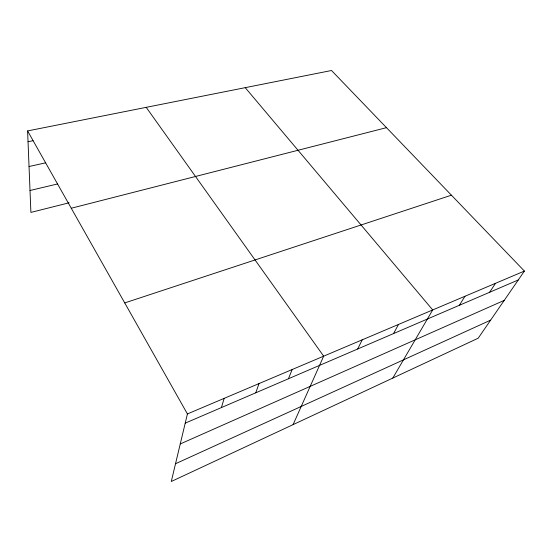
<?xml version="1.0" encoding="UTF-8"?>
<svg xmlns="http://www.w3.org/2000/svg" width="552" height="552" viewBox="0 0 552 552"><rect width="100%" height="100%" fill="white"/><g stroke="black" fill="none" stroke-linecap="round" stroke-linejoin="round"><path stroke-width="0.83" d="M27.6 130.921L187.418 413.938L171.286 481.496L478.204 338.197L524.4 271.067L331.517 70.504L27.6 130.921L30.898 212.41L69.117 202.791M221.407 407.583L224.167 398.358M255.769 392.81L259.033 383.571M288.441 378.762L292.16 369.529M293.084 424.626L323.672 356.171L146.204 107.343M357.655 349.009L362.236 339.818M393.535 333.587L398.516 324.438M392.782 378.079L432.706 309.941L245.233 87.658M459.347 305.297L464.984 296.258M489.603 292.291L495.503 283.314M175.522 463.735L490.631 320.139M180.249 443.953L504.231 300.378M185.224 423.136L518.273 279.961M187.418 413.938L524.4 271.067M124.731 302.924L451.426 195.187M71.263 208.235L386.49 127.664M30.015 190.502L57.491 183.975M29.042 166.518L45.747 162.805M28.035 141.726L33.072 140.691"/></g></svg>
